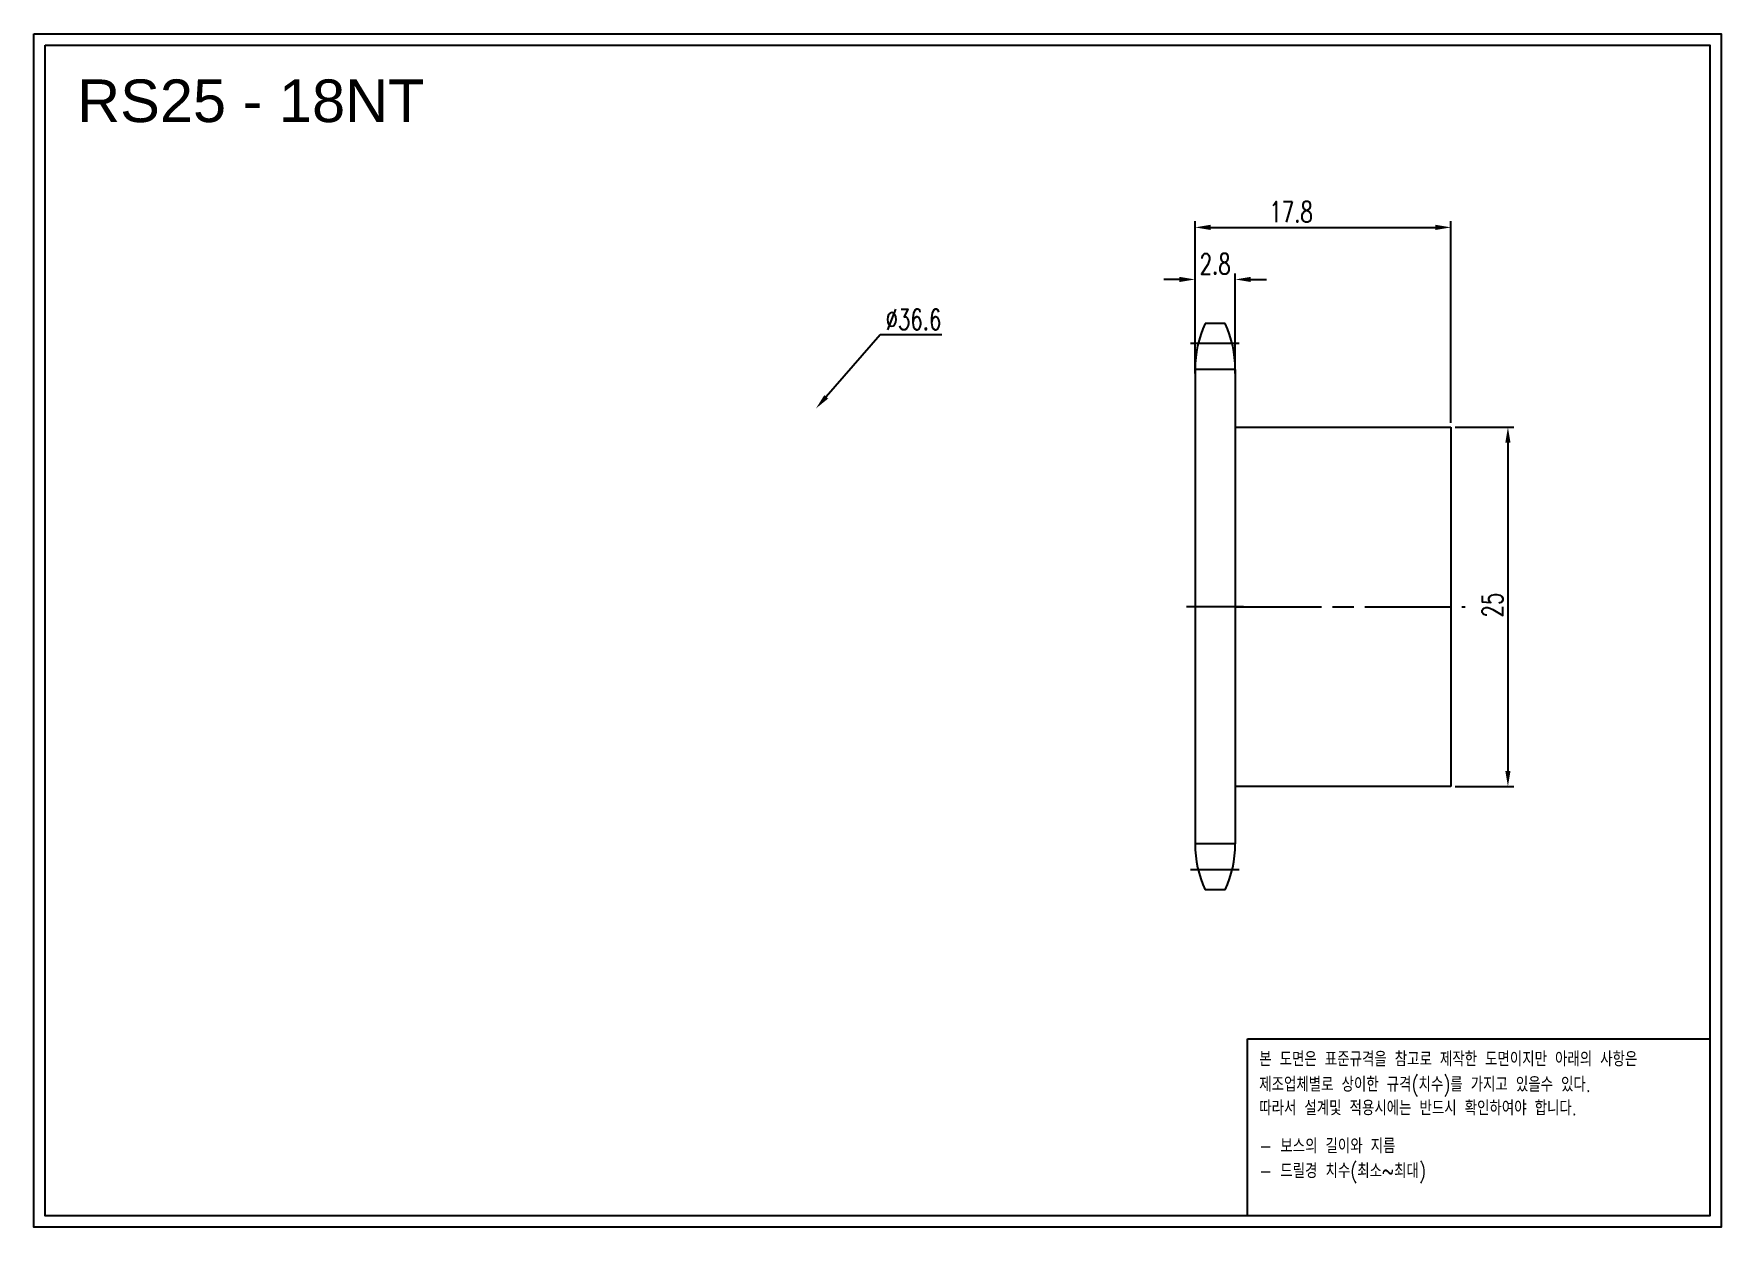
# Model space of a CAD drawing. Header units: millimetres. Extents: x -67178 to -67060, y 1089 to 1172.
import ezdxf

# ---------------------------------------------------------------- set-up
doc = ezdxf.new("R2010")
doc.units = ezdxf.units.MM
for name, pattern in [('AM_ISO02W050', [7.5, 6, -1.5]), ('AM_ISO02W050x2', [3.75, 3, -0.75]), ('AM_ISO08W050', [18, 12, -1.5, 3, -1.5]), ('AM_ISO08W050x2', [9, 6, -0.75, 1.5, -0.75])]:
    doc.linetypes.add(name, pattern=pattern)
for name, color, linetype, lineweight in [('AM_3N', 6, 'AM_ISO02W050', 25), ('AM_7', 4, 'AM_ISO08W050', 25), ('AM_7N', 4, 'AM_ISO08W050', 25)]:
    doc.layers.add(name, color=color, linetype=linetype, lineweight=lineweight)
doc.layers.add('S-DIM', color=7, linetype='Continuous')
doc.styles.add('HAN', font='ROMANS.shx', dxfattribs={"width": 0.7, "bigfont": 'whgtxt.shx'})
doc.styles.add('HSG', font='SIMPLEX.shx', dxfattribs={"width": 0.7, "bigfont": 'HSG.shx'})
doc.styles.get("Standard").update_dxf_attribs({"font": 'arial.ttf'})
doc.dimstyles.new('APP2', dxfattribs={"dimscale": 0.6, "dimtxt": 2.4, "dimasz": 1.8, "dimexe": 0.7, "dimexo": 0.5, "dimgap": 0.6, "dimtad": 1, "dimtoh": 1, "dimdec": 1, "dimrnd": 0.01, "dimzin": 9, "dimdsep": 46, "dimtxsty": 'HSG', "dimcen": 0, "dimclrd": 1, "dimclre": 1, "dimclrt": 256, "dimazin": 2, "dimtp": 1, "dimtm": 1, "dimtfac": 0.5, "dimtdec": 1, "dimtofl": 0, "dimtmove": 0, "dimatfit": 3, "dimfxl": 0, "dimtvp": 1, "dimtolj": 2, "dimlwd": -1, "dimlwe": -1, "dimarcsym": 0})

# ---------------------------------------------------------------- blocks, each defined once
blk = doc.blocks.new('tyuijfsdgj')
for p, q in [((-68014.76, 458.6), (-67999.76, 458.6)), ((-67999.76, 458.6), (-67999.76, 433.6)), ((-67999.76, 433.6), (-68014.76, 433.6))]:
    blk.add_line(p, q)
at = {"layer": 'AM_7N', "linetype": 'AM_ISO08W050x2'}
blk.add_line((-68014.76, 446.1), (-67998.78, 446.1), dxfattribs=at)
blk = doc.blocks.new('*D2')
at = {"layer": 'Defpoints', "color": 0, "transparency": 16777216}
for p in [(-67079.12, 1144.64), (-67079.12, 1119.64), (-67075.16, 1119.64)]:
    blk.add_point(p, dxfattribs=at)
at = {"layer": 'S-DIM', "color": 1, "transparency": 16777216}
for p, q in [((-67078.82, 1144.64), (-67074.74, 1144.64)), ((-67075.16, 1143.56), (-67075.16, 1120.72)), ((-67078.82, 1119.64), (-67074.74, 1119.64))]:
    blk.add_line(p, q, dxfattribs=at)
for points in [[(-67075.34, 1143.56), (-67074.98, 1143.56), (-67075.16, 1144.64)], [(-67075.34, 1120.72), (-67074.98, 1120.72), (-67075.16, 1119.64)]]:
    blk.add_solid(points, dxfattribs=at)
at = {"layer": 'S-DIM', "transparency": 16777216, "insert": (-67076.24, 1132.26), "char_height": 1.44, "attachment_point": 5, "rotation": 90, "style": 'HSG'}
blk.add_mtext('\\A2;25', dxfattribs=at)
blk = doc.blocks.new('*D3')
at = {"layer": 'Defpoints', "color": 0, "transparency": 16777216}
for p in [(-67094.12, 1154.9), (-67096.92, 1148.07), (-67094.12, 1148.07)]:
    blk.add_point(p, dxfattribs=at)
at = {"layer": 'S-DIM', "color": 1, "transparency": 16777216}
for p, q in [((-67098, 1154.9), (-67099.08, 1154.9)), ((-67096.92, 1148.37), (-67096.92, 1155.32)), ((-67094.12, 1148.37), (-67094.12, 1155.32)), ((-67093.04, 1154.9), (-67091.96, 1154.9))]:
    blk.add_line(p, q, dxfattribs=at)
for points in [[(-67098, 1155.08), (-67098, 1154.72), (-67096.92, 1154.9)], [(-67093.04, 1155.08), (-67093.04, 1154.72), (-67094.12, 1154.9)]]:
    blk.add_solid(points, dxfattribs=at)
at = {"layer": 'S-DIM', "transparency": 16777216, "insert": (-67095.52, 1155.98), "char_height": 1.44, "attachment_point": 5, "style": 'HSG'}
blk.add_mtext('\\A2;2.8', dxfattribs=at)
blk = doc.blocks.new('*D4')
at = {"layer": 'Defpoints', "color": 0, "transparency": 16777216}
for p in [(-67079.12, 1158.52), (-67096.92, 1148.64), (-67079.12, 1144.64)]:
    blk.add_point(p, dxfattribs=at)
at = {"layer": 'S-DIM', "color": 1, "transparency": 16777216}
for p, q in [((-67096.92, 1148.94), (-67096.92, 1158.94)), ((-67095.84, 1158.52), (-67080.2, 1158.52)), ((-67079.12, 1144.94), (-67079.12, 1158.94))]:
    blk.add_line(p, q, dxfattribs=at)
for points in [[(-67095.84, 1158.7), (-67095.84, 1158.34), (-67096.92, 1158.52)], [(-67080.2, 1158.7), (-67080.2, 1158.34), (-67079.12, 1158.52)]]:
    blk.add_solid(points, dxfattribs=at)
at = {"layer": 'S-DIM', "transparency": 16777216, "insert": (-67090.24, 1159.6), "char_height": 1.44, "attachment_point": 5, "style": 'HSG'}
blk.add_mtext('\\A2;17.8', dxfattribs=at)
blk = doc.blocks.new('*D5')
at = {"layer": 'Defpoints', "color": 0, "transparency": 16777216}
for p in [(-67123.28, 1145.93), (-67147.29, 1118.35)]:
    blk.add_point(p, dxfattribs=at)
at = {"layer": 'S-DIM', "color": 1, "transparency": 16777216}
for p, q in [((-67118.82, 1151.04), (-67122.57, 1146.74)), ((-67114.53, 1151.04), (-67118.82, 1151.04))]:
    blk.add_line(p, q, dxfattribs=at)
blk.add_solid([(-67122.7, 1146.86), (-67122.43, 1146.62), (-67123.28, 1145.93)], dxfattribs=at)
at = {"layer": 'S-DIM', "transparency": 16777216, "insert": (-67116.5, 1152.12), "char_height": 1.44, "attachment_point": 5, "style": 'HSG'}
blk.add_mtext('\\A2;∅36.6', dxfattribs=at)
blk = doc.blocks.new('notice1')
at = {"color": 4}
blk.add_lwpolyline([(-22142.12, 1735.9), (-22053.8, 1735.9), (-22053.8, 1702.07), (-22142.12, 1702.07)], close=True, dxfattribs=at)
at = {"color": 4, "style": 'HAN', "width": 0.8}
for s, p in [('본 도면은 표준규격을 참고로 제작한 도면이지만 아래의 사항은', (-22139.9, 1730.62)), ('제조업체별로 상이한 규격(치수)를 가지고 있을수 있다.', (-22139.9, 1725.78)), ('따라서 설계및 적용시에는 반드시 확인하여야 합니다.', (-22139.9, 1721.28)), ('- 보스의 길이와 지름', (-22139.9, 1714.03)), ('- 드릴경 치수(최소~최대)', (-22139.9, 1709.27))]:
    blk.add_text(s, height=2.7949, dxfattribs=at).set_placement(p)

msp = doc.modelspace()

# ---------------------------------------------------------------- linework, layer by layer
for p, q in [((-67094.83, 1151.84), (-67096.22, 1151.84)), ((-67096.92, 1148.64), (-67096.92, 1115.65)), ((-67094.12, 1148.64), (-67094.12, 1115.65)), ((-67094.83, 1112.45), (-67096.22, 1112.45))]:
    msp.add_line(p, q)
for points in [[(-67177.68, 1171.98), (-67060.32, 1171.98), (-67060.32, 1089), (-67177.68, 1089)], [(-67176.89, 1171.19), (-67061.11, 1171.19), (-67061.11, 1089.79), (-67176.89, 1089.79)]]:
    msp.add_lwpolyline(points, close=True)
for centre, start, end in [((-67089.32, 1148.64), 155.0989, 180), ((-67101.72, 1148.64), 0, 24.9011), ((-67089.32, 1115.65), 180, 204.9011), ((-67101.72, 1115.65), 335.0989, 0)]:
    msp.add_arc(centre, 7.6, start, end)
at = {"layer": 'AM_3N', "linetype": 'AM_ISO02W050x2'}
for p, q in [((-67094.12, 1148.64), (-67096.92, 1148.64)), ((-67094.12, 1115.65), (-67096.92, 1115.65))]:
    msp.add_line(p, q, dxfattribs=at)
at = {"layer": 'AM_7', "linetype": 'AM_ISO08W050x2'}
for p, q in [((-67093.85, 1150.44), (-67097.23, 1150.44)), ((-67093.54, 1132.14), (-67097.51, 1132.14)), ((-67093.85, 1113.85), (-67097.23, 1113.85))]:
    msp.add_line(p, q, dxfattribs=at)

# ---------------------------------------------------------------- block references
at = {"xscale": 0.364, "yscale": 0.364, "zscale": 0.364}
msp.add_blockref('notice1', (-59033.53, 470.24), dxfattribs=at)
at = {"layer": 'S-DIM'}
msp.add_blockref('tyuijfsdgj', (920.64, 686.04), dxfattribs=at)

# ---------------------------------------------------------------- texts
msp.add_text('RS25 - 18NT', height=2.9635).set_placement((-67174.66, 1165.84))

# ---------------------------------------------------------------- dimensions: what is measured, and where the dimension line sits
for base, p1, p2, picture, middle in [((-67079.12, 1158.52), (-67096.92, 1148.64), (-67079.12, 1144.64), '*D4', (-67090.24, 1158.52)), ((-67094.12, 1154.9), (-67096.92, 1148.07), (-67094.12, 1148.07), '*D3', (-67095.52, 1154.9))]:
    dim = msp.add_linear_dim(base=base, p1=p1, p2=p2, dimstyle='APP2', dxfattribs=at)
    dim.commit()
    dim.dimension.update_dxf_attribs({"geometry": picture, "text_midpoint": middle, "dimtype": 128})
dim = msp.add_diameter_dim_2p(p1=(-67147.29, 1118.35), p2=(-67123.28, 1145.93), dimstyle='APP2', dxfattribs=at)
dim.commit()
dim.dimension.update_dxf_attribs({"geometry": '*D5', "text_midpoint": (-67116.5, 1151.04), "dimtype": 131})
dim = msp.add_linear_dim(base=(-67075.16, 1119.64), p1=(-67079.12, 1144.64), p2=(-67079.12, 1119.64), angle=90, dimstyle='APP2', dxfattribs=at)
dim.commit()
dim.dimension.update_dxf_attribs({"geometry": '*D2', "text_midpoint": (-67075.16, 1132.26), "dimtype": 128})

doc.saveas('drawing.dxf')
